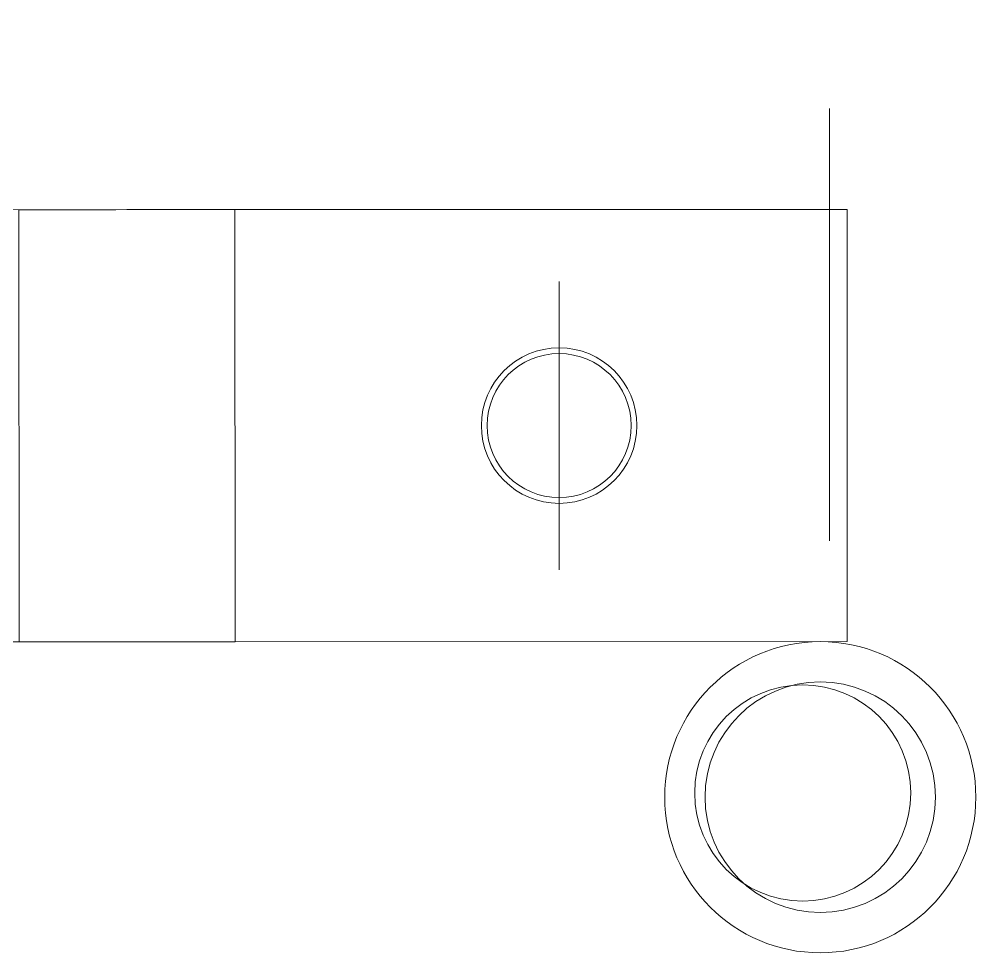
# Model space of a CAD drawing. Header units: inches. Extents: x -0.2 to 48, y -0.6 to 31.4.
# Drawn here: x 35.593 to 37.254, y 24.91 to 26.53 of the extents above; entities that cross this region are included whole.
import ezdxf

# ---------------------------------------------------------------- set-up
doc = ezdxf.new("R2010")
doc.units = ezdxf.units.IN
doc.header["$MEASUREMENT"] = 0
doc.layers.add('1', color=7, linetype='Continuous', true_color=0xffffff)
doc.layers.add('21', color=7, linetype='Continuous', true_color=0xffffff)

# ---------------------------------------------------------------- blocks, each defined once
blk = doc.blocks.new('08ic1000_MODEL')
at = {"layer": '1', "color": 80, "linetype": 'Continuous', "lineweight": 18, "extrusion": (0, 0, -1)}
for centre in [(0, 0, -16), (0, 0)]:
    blk.add_circle(centre, 0.1875, dxfattribs=at)
blk = doc.blocks.new('08ic1000_am_MODEL')
at = {"layer": '21', "color": 2, "linetype": 'Continuous', "lineweight": 18}
blk.add_blockref('08ic1000_MODEL', (7.5465, 0, 0.1875), dxfattribs=at)
blk = doc.blocks.new('08ic1002')
at = {"layer": '1', "color": 80, "linetype": 'Continuous', "lineweight": 18, "extrusion": (0, 0, -1)}
for radius in [0.375, 0.2625]:
    blk.add_circle((0, 0), radius, dxfattribs=at)
at = {"layer": '1', "color": 80, "linetype": 'Continuous', "lineweight": 18}
for radius in [0.375, 0.2625]:
    blk.add_circle((0, 0, 2.48), radius, dxfattribs=at)
blk = doc.blocks.new('08ic1001_am')
at = {"layer": '21', "color": 2, "linetype": 'Continuous', "lineweight": 18}
blk.add_blockref('08ic1002', (0, 0), dxfattribs=at)
blk.add_blockref('08ic1002', (0, 0), dxfattribs=at)
blk.add_blockref('08ic1002', (0, 0), dxfattribs=at)
blk.add_blockref('08ic1002', (0, 0), dxfattribs=at)
blk.add_blockref('08ic1002', (0, 0), dxfattribs=at)
blk.add_blockref('08ic1002', (0, 0), dxfattribs=at)
blk.add_blockref('08ic1002', (0, 0), dxfattribs=at)
blk.add_blockref('08ic1002', (0, 0), dxfattribs=at)
blk = doc.blocks.new('08ic1003_am_MODEL')
at = {"layer": '21', "color": 2, "linetype": 'Continuous', "lineweight": 18, "extrusion": (-1, 0, 0), "rotation": 310}
blk.add_blockref('08ic1001_am', (0, 0, -9), dxfattribs=at)
blk = doc.blocks.new('08ic1040_MODEL')
at = {"layer": '1', "color": 11, "linetype": 'Continuous', "lineweight": 18}
for p, q in [((0, 0, 0.75), (0, 5, 0.75)), ((0.75, 5, 0.75), (0.75, 0, 0.75)), ((0.75, 1.4375), (0.75, 3.5625)), ((0, 1.4375), (0.75, 1.4375)), ((0.75, 1.0625), (0, 1.0625)), ((0, 1.0625), (0, 0)), ((0.75, 0), (0.75, 1.0625)), ((0, 0), (0.75, 0)), ((0.75, 0, 0.75), (0, 0, 0.75)), ((0, 0), (0, 0, 0.75)), ((0.75, 0), (0.75, 0, 0.75))]:
    blk.add_line(p, q, dxfattribs=at)
at = {"layer": '1', "color": 11, "linetype": 'Continuous', "lineweight": 18, "extrusion": (0, 0, -1)}
for centre in [(-0.375, 0.5), (-0.375, 0.5, -0.75)]:
    blk.add_circle(centre, 0.125, dxfattribs=at)
at = {"layer": '1', "color": 11, "linetype": 'Continuous', "lineweight": 18, "extrusion": (1, 0, -2.22045e-16)}
blk.add_arc((1.25, 0), 0.1875, 360, 180, dxfattribs=at)
at = {"layer": '1', "color": 11, "linetype": 'Continuous', "lineweight": 18, "extrusion": (-1, 0, 0)}
blk.add_arc((-1.25, 0, -0.75), 0.1875, 0, 180, dxfattribs=at)
blk = doc.blocks.new('08ic1041_MODEL')
at = {"layer": '1', "color": 13, "linetype": 'Continuous', "lineweight": 18}
for p, q in [((0, 0, 0.75), (0, 5, 0.75)), ((0.75, 5, 0.75), (0.75, 0, 0.75)), ((0, 3.5625), (0, 1.4375)), ((0, 1.4375), (0.75, 1.4375)), ((0, 1.0625), (0, 0)), ((0.75, 1.0625), (0, 1.0625)), ((0.75, 0), (0.75, 1.0625)), ((0, 0), (0.75, 0)), ((0.75, 0, 0.75), (0, 0, 0.75)), ((0, 0), (0, 0, 0.75)), ((0.75, 0), (0.75, 0, 0.75))]:
    blk.add_line(p, q, dxfattribs=at)
at = {"layer": '1', "color": 13, "linetype": 'Continuous', "lineweight": 18, "extrusion": (0, 0, -1)}
for centre in [(-0.375, 0.5), (-0.375, 0.5, -0.75)]:
    blk.add_circle(centre, 0.135, dxfattribs=at)
at = {"layer": '1', "color": 13, "linetype": 'Continuous', "lineweight": 18, "extrusion": (1, 0, -2.22045e-16)}
blk.add_arc((1.25, 0), 0.1875, 360, 180, dxfattribs=at)
at = {"layer": '1', "color": 13, "linetype": 'Continuous', "lineweight": 18, "extrusion": (-1, 0, 0)}
blk.add_arc((-1.25, 0, -0.75), 0.1875, 0, 180, dxfattribs=at)
blk = doc.blocks.new('08ic1042_MODEL')
at = {"layer": '1', "color": 251, "linetype": 'Continuous', "lineweight": 18, "extrusion": (0, 0, -1)}
blk.add_circle((0, 0, -4), 0.25, dxfattribs=at)
at = {"layer": '1', "color": 251, "linetype": 'Continuous', "lineweight": 18}
blk.add_circle((0, 0), 0.25, dxfattribs=at)
blk = doc.blocks.new('08ic1045_MODEL')
at = {"layer": '1', "color": 252, "linetype": 'Continuous', "lineweight": 18}
for radius in [0.27, 0.2]:
    blk.add_circle((0, 0, 0.5), radius, dxfattribs=at)
at = {"layer": '1', "color": 252, "linetype": 'Continuous', "lineweight": 18, "extrusion": (0, 0, -1)}
for radius in [0.27, 0.2]:
    blk.add_circle((0, 0), radius, dxfattribs=at)
blk = doc.blocks.new('08ic1040_am_MODEL')
at = {"layer": '21', "color": 11, "linetype": 'Continuous', "lineweight": 18}
blk.add_blockref('08ic1040_MODEL', (0, 0), dxfattribs=at)
at = {"layer": '21', "color": 13, "linetype": 'Continuous', "lineweight": 18, "extrusion": (0, 0, -1)}
blk.add_blockref('08ic1041_MODEL', (-0.75, 0), dxfattribs=at)
at = {"layer": '21', "color": 251, "linetype": 'Continuous', "lineweight": 18, "extrusion": (0, 1, 0), "rotation": 180}
blk.add_blockref('08ic1042_MODEL', (-0.375, 3, 0.5), dxfattribs=at)
at = {"layer": '21', "color": 252, "linetype": 'Continuous', "lineweight": 18, "extrusion": (0, 0, -1), "rotation": 180}
blk.add_blockref('08ic1045_MODEL', (-1.02, 0.047, 0.125), dxfattribs=at)

msp = doc.modelspace()

# ---------------------------------------------------------------- block references
at = {"layer": '21', "color": 2, "linetype": 'Continuous', "lineweight": 18, "extrusion": (0, 0.087156, -0.996195)}
msp.add_blockref('08ic1003_am_MODEL', (-46, 25.730673, 4.21361), dxfattribs=at)
at = {"layer": '21', "color": 2, "linetype": 'Continuous', "lineweight": 18, "extrusion": (0, 0, -1), "rotation": 269.977326}
msp.add_blockref('08ic1040_am_MODEL', (-37.030551, 26.200222, 17.587711), dxfattribs=at)
at = {"layer": '21', "color": 2, "linetype": 'Continuous', "lineweight": 18, "extrusion": (0, 0, -1)}
msp.add_blockref('08ic1000_am_MODEL', (-44.5, 25.1875, 1.955), dxfattribs=at)

doc.saveas('drawing.dxf')
